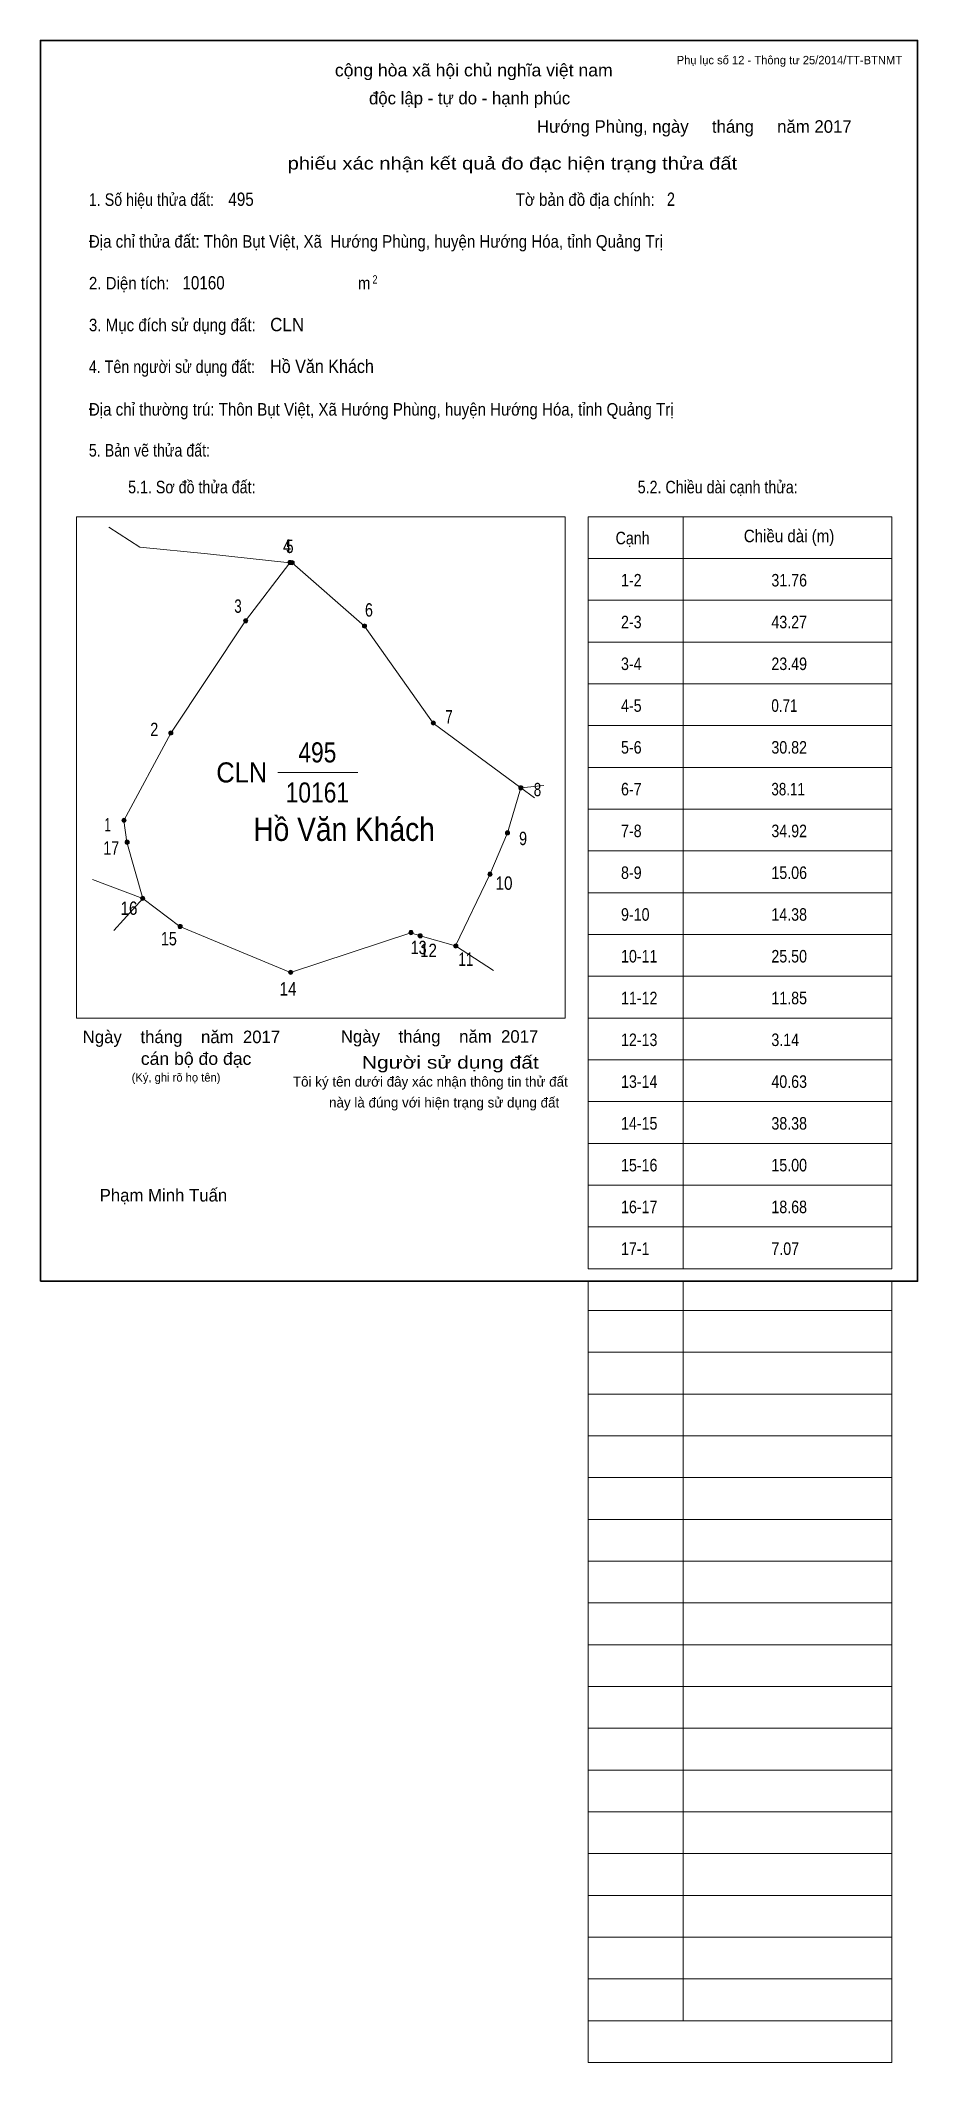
# Model space of a CAD drawing. Header units: centimetres. Extents: x 0 to 21, y -18.7 to 29.7.
import ezdxf
from ezdxf.enums import TextEntityAlignment as Align

# ---------------------------------------------------------------- set-up
doc = ezdxf.new("R2010")
doc.units = ezdxf.units.CM
doc.header["$LTSCALE"] = 0.12
for name, color, linetype in [('2', 7, 'Continuous'), ('30', 7, 'Continuous'), ('34', 7, 'Continuous')]:
    doc.layers.add(name, color=color, linetype=linetype)
for name, color, linetype, lineweight in [('32', 7, 'Continuous', 13), ('33', 7, 'Continuous', 13), ('6', 7, 'Continuous', 13), ('63', 7, 'Continuous', 13)]:
    doc.layers.add(name, color=color, linetype=linetype, lineweight=lineweight)

msp = doc.modelspace()

# ---------------------------------------------------------------- hatches: boundary and pattern name
at = {"layer": '32'}
for points in [[(6.0243, 17.2049, 1), (5.9243, 17.2049, 1)], [(6.0773, 17.1989, 1), (5.9773, 17.1989, 1)], [(4.962, 15.8096, 1), (4.862, 15.8096, 1)], [(7.8086, 15.6834, 1), (7.7086, 15.6834, 1)], [(3.1702, 13.122, 1), (3.0702, 13.122, 1)], [(9.4555, 13.3631, 1), (9.3555, 13.3631, 1)], [(11.5504, 11.8117, 1), (11.4504, 11.8117, 1)], [(2.0504, 11.0316, 1), (1.9504, 11.0316, 1)], [(11.2331, 10.733, 1), (11.1331, 10.733, 1)], [(2.125, 10.509, 1), (2.025, 10.509, 1)], [(10.815, 9.7438, 1), (10.715, 9.7438, 1)], [(2.4983, 9.1652, 1), (2.3983, 9.1652, 1)], [(3.3942, 8.4933, 1), (3.2942, 8.4933, 1)], [(8.921, 8.3462, 1), (8.821, 8.3462, 1)], [(9.1427, 8.2693, 1), (9.0427, 8.2693, 1)], [(9.9938, 8.0267, 1), (9.8938, 8.0267, 1)], [(6.0407, 7.3951, 1), (5.9407, 7.3951, 1)]]:
    msp.add_hatch(color=256, dxfattribs=at).paths.add_polyline_path(points)

# ---------------------------------------------------------------- linework, layer by layer
for centre in [(5.9743, 17.2049), (6.0273, 17.1989), (4.912, 15.8096), (7.7586, 15.6834), (3.1202, 13.122), (9.4055, 13.3631), (11.5004, 11.8117), (2.0004, 11.0316), (11.1831, 10.733), (2.075, 10.509), (10.765, 9.7438), (2.4483, 9.1652), (3.3442, 8.4933), (8.871, 8.3462), (9.0927, 8.2693), (9.9438, 8.0267), (5.9907, 7.3951)]:
    msp.add_circle(centre, 0.05, dxfattribs=at)
at = {"layer": '33'}
msp.add_line((5.68, 12.18), (7.6, 12.18), dxfattribs=at)
at = {"layer": '6'}
for p, q in [((11.5, 11.81), (12.05, 11.87)), ((11.5, 11.81), (11.83, 11.57)), ((1.25, 9.62), (2.45, 9.16)), ((2.45, 9.16), (1.76, 8.4)), ((9.94, 8.03), (10.85, 7.44))]:
    msp.add_line(p, q, dxfattribs=at)
for points in [[(1.64, 18.05), (2.38, 17.57), (4, 17.41), (5.97, 17.2)], [(2.45, 9.16), (2.07, 10.51), (2, 11.03), (3.12, 13.12), (4.91, 15.81), (5.97, 17.2)], [(11.5, 11.81), (9.4, 13.36), (7.76, 15.68), (6.03, 17.2), (5.97, 17.2)], [(11.5, 11.81), (11.18, 10.73), (10.76, 9.74), (9.94, 8.03)], [(9.94, 8.03), (9.09, 8.27), (8.87, 8.34), (5.99, 7.39), (3.34, 8.49), (2.45, 9.16)]]:
    msp.add_lwpolyline(points, dxfattribs=at)
at = {"layer": '63'}
for p, q in [((0.86, 18.3), (12.56, 18.3)), ((0.86, 6.3), (0.86, 18.3)), ((12.56, 6.3), (12.56, 18.3)), ((13.11, 18.3), (20.38, 18.3)), ((13.11, 0.3), (13.11, 18.3)), ((15.39, 0.3), (15.39, 18.3)), ((20.38, 0.3), (20.38, 18.3)), ((13.11, 17.3), (20.38, 17.3)), ((13.11, 16.3), (20.38, 16.3)), ((13.11, 15.3), (20.38, 15.3)), ((13.11, 14.3), (20.38, 14.3)), ((13.11, 13.3), (20.38, 13.3)), ((13.11, 12.3), (20.38, 12.3)), ((13.11, 11.3), (20.38, 11.3)), ((13.11, 10.3), (20.38, 10.3)), ((13.11, 9.3), (20.38, 9.3)), ((13.11, 8.3), (20.38, 8.3)), ((13.11, 7.3), (20.38, 7.3)), ((0.86, 6.3), (12.56, 6.3)), ((13.11, 6.3), (20.38, 6.3)), ((13.11, 5.3), (20.38, 5.3)), ((13.11, 4.3), (20.38, 4.3)), ((13.11, 3.3), (20.38, 3.3)), ((13.11, 2.3), (20.38, 2.3)), ((13.11, 1.3), (20.38, 1.3)), ((13.11, 0.3), (20.38, 0.3)), ((13.11, -18.7), (13.11, 0)), ((15.39, -17.7), (15.39, 0)), ((20.38, -18.7), (20.38, 0)), ((13.11, -0.7), (20.38, -0.7)), ((13.11, -0.7), (20.38, -0.7)), ((13.11, -1.7), (20.38, -1.7)), ((13.11, -2.7), (20.38, -2.7)), ((13.11, -3.7), (20.38, -3.7)), ((13.11, -4.7), (20.38, -4.7)), ((13.11, -5.7), (20.38, -5.7)), ((13.11, -6.7), (20.38, -6.7)), ((13.11, -7.7), (20.38, -7.7)), ((13.11, -8.7), (20.38, -8.7)), ((13.11, -9.7), (20.38, -9.7)), ((13.11, -10.7), (20.38, -10.7)), ((13.11, -11.7), (20.38, -11.7)), ((13.11, -12.7), (20.38, -12.7)), ((13.11, -13.7), (20.38, -13.7)), ((13.11, -14.7), (20.38, -14.7)), ((13.11, -15.7), (20.38, -15.7)), ((13.11, -16.7), (20.38, -16.7)), ((13.11, -17.7), (20.38, -17.7)), ((13.11, -18.7), (20.38, -18.7))]:
    msp.add_line(p, q, dxfattribs=at)
at = {"layer": '63', "lineweight": 35}
msp.add_lwpolyline([(0, 0), (0, 29.7), (21, 29.7), (21, 0)], close=True, dxfattribs=at)

# ---------------------------------------------------------------- texts
at = {"layer": '2', "width": 0.9}
msp.add_text('Hồ Văn Khách', height=0.5599, dxfattribs=at).set_placement((7.27, 10.54), align=Align.CENTER)
at = {"layer": '30'}
for s, width, p in [('1-2', 0.85, (13.9, 16.63)), ('31.76', 0.85, (17.5, 16.63)), ('2-3', 0.85, (13.9, 15.63)), ('43.27', 0.85, (17.5, 15.63)), ('3-4', 0.85, (13.9, 14.63)), ('23.49', 0.85, (17.5, 14.63)), ('4-5', 0.85, (13.9, 13.63)), ('0.71', 0.8, (17.5, 13.63)), ('5-6', 0.85, (13.9, 12.63)), ('30.82', 0.85, (17.5, 12.63)), ('6-7', 0.85, (13.9, 11.63)), ('38.11', 0.8, (17.5, 11.63)), ('7-8', 0.85, (13.9, 10.63)), ('34.92', 0.85, (17.5, 10.63)), ('8-9', 0.85, (13.9, 9.63)), ('15.06', 0.85, (17.5, 9.63)), ('9-10', 0.85, (13.9, 8.63)), ('14.38', 0.85, (17.5, 8.63)), ('10-11', 0.85, (13.9, 7.63)), ('25.50', 0.85, (17.5, 7.63)), ('11-12', 0.85, (13.9, 6.63)), ('11.85', 0.85, (17.5, 6.63)), ('12-13', 0.85, (13.9, 5.63)), ('3.14', 0.85, (17.5, 5.63)), ('13-14', 0.85, (13.9, 4.63)), ('40.63', 0.85, (17.5, 4.63)), ('14-15', 0.85, (13.9, 3.63)), ('38.38', 0.85, (17.5, 3.63)), ('15-16', 0.85, (13.9, 2.63)), ('15.00', 0.85, (17.5, 2.63)), ('16-17', 0.85, (13.9, 1.63)), ('18.68', 0.85, (17.5, 1.63)), ('17-1', 0.85, (13.9, 0.63)), ('7.07', 0.85, (17.5, 0.63))]:
    msp.add_text(s, height=0.3, dxfattribs=dict(at, width=width)).set_placement(p)
at = {"layer": '32'}
for s, width, p in [('4', 0.8, (5.905, 17.44)), ('5', 0.75, (5.97, 17.43)), ('3', 0.75, (4.73, 16)), ('6', 0.8, (7.865, 15.91)), ('7', 0.75, (9.78, 13.35)), ('2', 0.8, (2.725, 13.05)), ('8', 0.75, (11.9, 11.61)), ('1', 0.65, (1.61, 10.77)), ('9', 0.8, (11.555, 10.44)), ('17', 0.8, (1.695, 10.21)), ('10', 0.85, (11.1, 9.37)), ('16', 0.85, (2.12, 8.77)), ('15', 0.8, (3.075, 8.04)), ('13', 0.8, (9.055, 7.83)), ('12', 0.85, (9.29, 7.76)), ('11', 0.75, (10.185, 7.55)), ('14', 0.85, (5.93, 6.84))]:
    msp.add_text(s, height=0.32, dxfattribs=dict(at, width=width)).set_placement(p, align=Align.CENTER)
at = {"layer": '33', "width": 0.85}
for s, p in [('495', (6.63, 12.42)), ('10161', (6.63, 11.46))]:
    msp.add_text(s, height=0.4799, dxfattribs=at).set_placement(p, align=Align.CENTER)
at = {"layer": '33', "width": 0.95}
msp.add_text('CLN', height=0.4799, dxfattribs=at).set_placement((5.43, 11.94), align=Align.RIGHT)
at = {"layer": '34'}
for s, width, p in [('495', 0.85, (4.5, 25.74)), ('2', 0.8, (15, 25.74)), ('10160', 0.85, (3.4, 23.74)), ('CLN', 0.95, (5.5, 22.74)), ('Hồ Văn Khách', 0.9, (5.5, 21.74))]:
    msp.add_text(s, height=0.32, dxfattribs=dict(at, width=width)).set_placement(p)
at = {"layer": '63', "width": 1.05}
msp.add_text('cộng hòa xã hội chủ nghĩa việt nam', height=0.3, dxfattribs=at).set_placement((10.375, 28.84), align=Align.CENTER)
at = {"layer": '63'}
for s, height, p in [('Phụ lục số 12 - Thông tư 25/2014/TT-BTNMT', 0.2, (20.63, 29.13)), ('Ngày    tháng    năm  2017', 0.3, (5.74, 5.7)), ('Ngày    tháng    năm  2017', 0.3, (11.92, 5.71)), ('(Ký, ghi rõ họ tên)', 0.2, (4.31, 4.78))]:
    msp.add_text(s, height=height, dxfattribs=at).set_placement(p, align=Align.RIGHT)
for s, height, p in [('độc lập - tự do - hạnh phúc', 0.3, (10.275, 28.17)), ('Hướng Phùng, ngày     tháng     năm 2017', 0.3, (15.655, 27.49)), ('Tôi ký tên dưới đây xác nhận thông tin thử đất', 0.24, (9.335, 4.66)), ('này là đúng với hiện trạng sử dụng đất', 0.24, (9.665, 4.16)), ('Phạm Minh Tuấn', 0.3, (2.945, 1.91))]:
    msp.add_text(s, height=height, dxfattribs=at).set_placement(p, align=Align.CENTER)
for s, width, p in [('phiếu xác nhận kết quả đo đạc hiện trạng thửa đất', 1.2, (16.68, 26.61)), ('cán bộ đo đạc', 1.05, (5.05, 5.18)), ('Người sử dụng đất', 1.25, (11.93, 5.09))]:
    msp.add_text(s, height=0.3, dxfattribs=dict(at, width=width)).set_placement(p, align=Align.RIGHT)
for s, height, width, p in [('1. Số hiệu thửa đất:', 0.3, 0.85, (1.16, 25.74)), ('Tờ bản đồ địa chính:', 0.3, 0.9, (11.38, 25.74)), ('Địa chỉ thửa đất: Thôn Bụt Việt, Xã  Hướng Phùng, huyện Hướng Hóa, tỉnh Quảng Trị', 0.3, 0.9, (1.16, 24.74)), ('2. Diện tích:', 0.3, 0.9, (1.16, 23.74)), ('m', 0.3, 0.9, (7.6, 23.74)), ('2', 0.2, 0.8, (7.95, 23.88)), ('3. Mục đích sử dụng đất:', 0.3, 0.9, (1.16, 22.74)), ('4. Tên người sử dụng đất:', 0.3, 0.85, (1.16, 21.74)), ('Địa chỉ thường trú: Thôn Bụt Việt, Xã Hướng Phùng, huyện Hướng Hóa, tỉnh Quảng Trị', 0.3, 0.9, (1.16, 20.72)), ('5. Bản vẽ thửa đất:', 0.3, 0.85, (1.16, 19.74)), ('5.1. Sơ đồ thửa đất:', 0.3, 0.85, (2.1, 18.86)), ('5.2. Chiều dài cạnh thửa:', 0.3, 0.85, (14.3, 18.86)), ('Cạnh', 0.3, 0.85, (13.77, 17.64)), ('Chiều dài (m)', 0.3, 0.9, (16.84, 17.69))]:
    msp.add_text(s, height=height, dxfattribs=dict(at, width=width)).set_placement(p)

doc.saveas('drawing.dxf')
